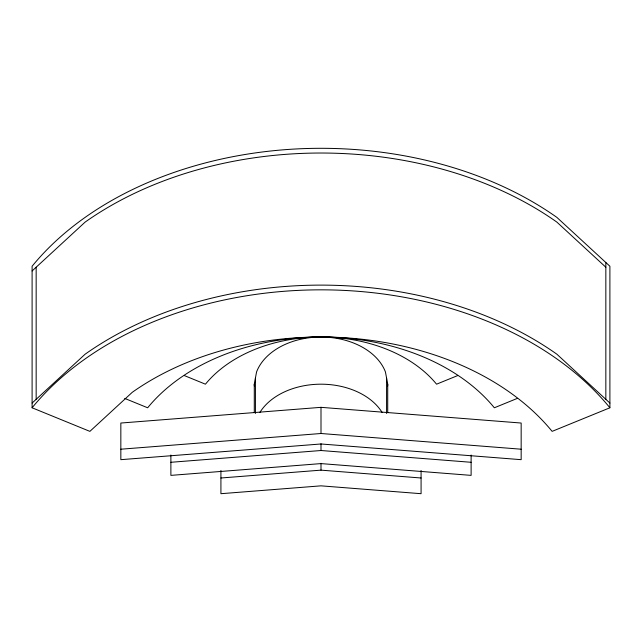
<?xml version="1.0" encoding="UTF-8"?>
<svg xmlns="http://www.w3.org/2000/svg" width="642" height="642" viewBox="0 0 642 642"><rect width="100%" height="100%" fill="white"/><g stroke="black" fill="none" stroke-linecap="round" stroke-linejoin="round"><path stroke-width="0.96" d="M254.28 412.694L254.28 384.189L256.551 371.983A66.72 47.179 0 0 1 321 337.018A66.72 47.179 0 0 1 385.449 371.983L387.72 384.189L387.72 412.694M32.1 270.964L85.113 222.116A333.591 235.887 0 0 1 556.887 222.116L605.839 267.224M32.1 403.064L85.113 354.207A333.591 235.887 0 0 1 556.887 354.207L609.9 403.064M457.658 375.578L436.56 384.189A133.44 94.358 0 0 0 205.44 384.189L184.342 375.578M517.267 398.417L494.34 407.782A200.16 141.529 0 0 0 147.66 407.782L124.733 398.417M609.9 407.782L552.12 431.368A266.871 188.708 0 0 0 132.292 392.286L89.88 431.368L32.1 407.782L32.1 266.245A333.591 235.887 0 0 1 556.887 217.397L609.9 266.245L609.9 407.782A333.591 235.887 0 0 0 32.1 407.782M321 407.333L120.84 423.038L120.84 459.672L321 443.975L521.16 459.672L521.16 423.038L321 407.333L321 433.502L120.84 449.207M170.884 462.288L321 450.515L471.116 462.288M220.92 477.993L321 470.145L421.08 477.993M321 433.502L521.16 449.207M605.839 262.506L605.839 399.316M471.116 455.026L471.116 475.377L321 463.596L170.884 475.377L170.884 455.026M421.08 470.434L421.08 493.698L321 485.842L220.92 493.698L220.92 470.434M386.58 378.09L386.58 413.472M321 443.734L321 450.515M321 463.355L321 470.145M255.42 378.09L255.42 413.472M36.161 267.224L36.161 399.316M259.85 412.501A66.72 47.179 0 0 1 321 384.189A66.72 47.179 0 0 1 382.15 412.501M387.72 384.189A66.72 47.179 0 0 1 387.664 386.075M254.336 386.075A66.72 47.179 0 0 1 254.28 384.189"/></g></svg>
